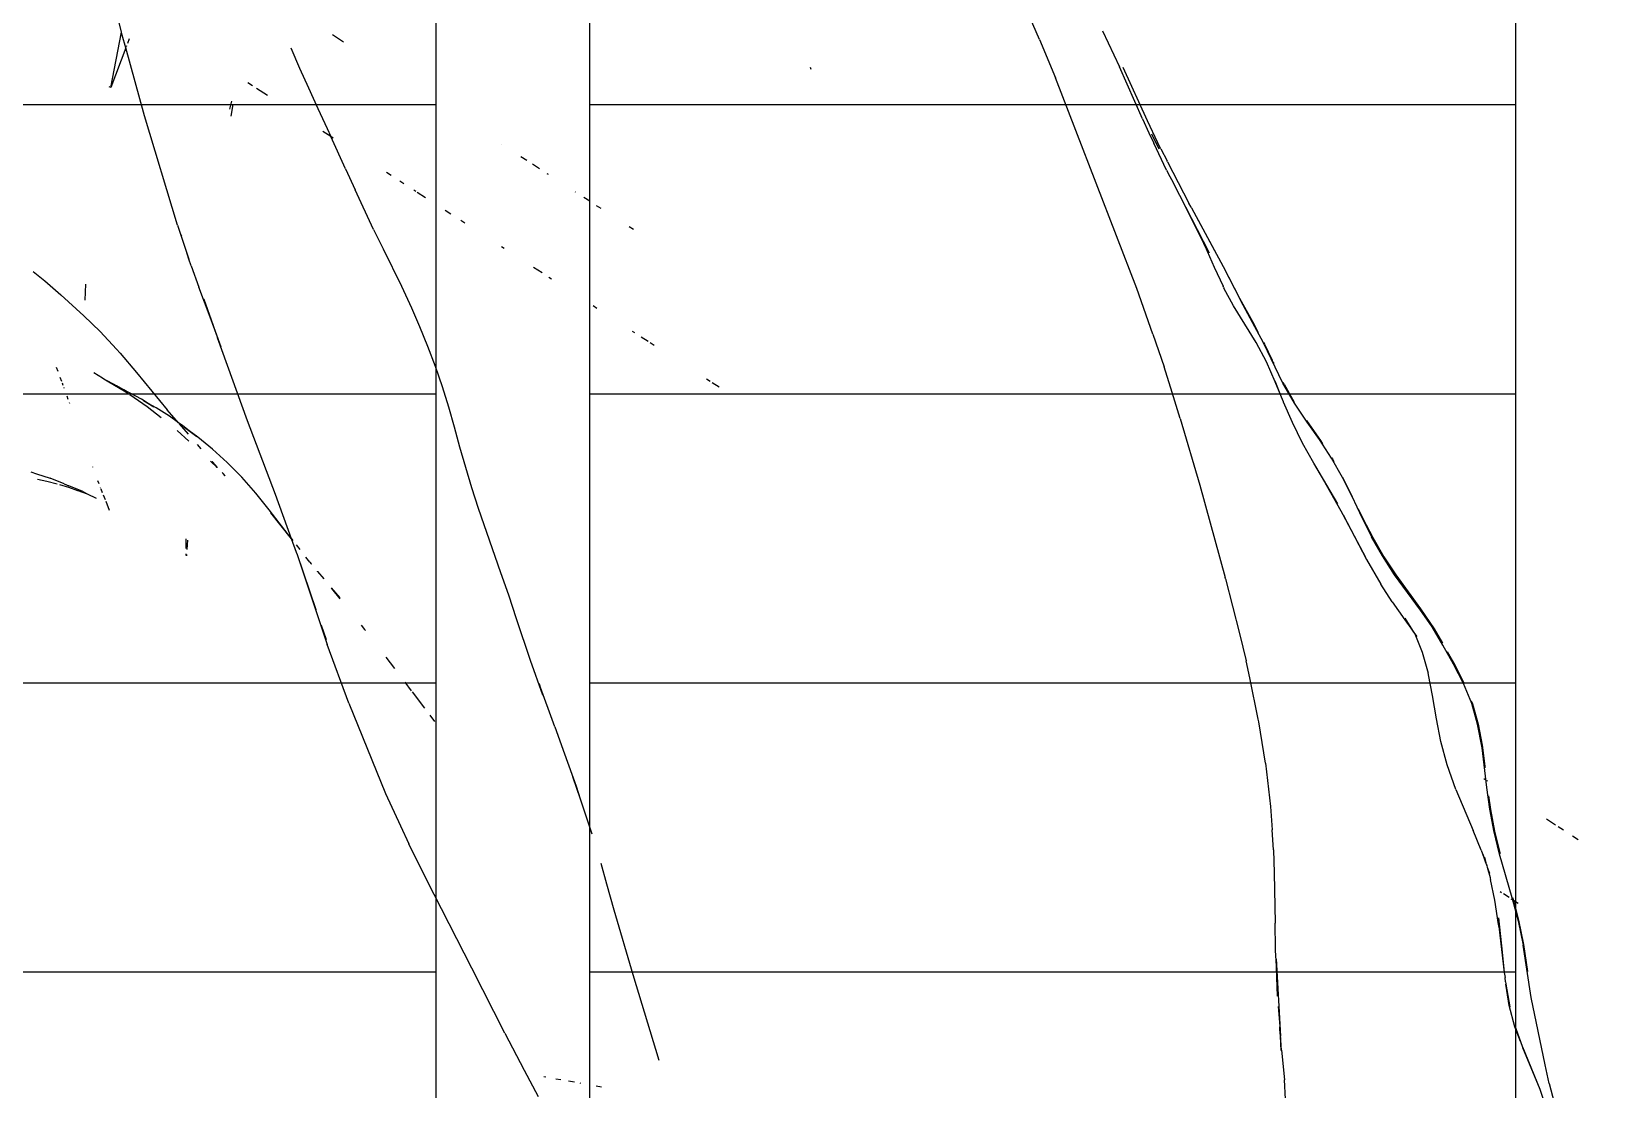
# Model space of a CAD drawing. Header units: millimetres. Extents: x -12551121 to 353735, y 112272 to 285506.
# Drawn here: x 99886 to 100395, y 178274 to 178618 of the extents above; entities that cross this region are included whole.
import ezdxf

# ---------------------------------------------------------------- set-up
doc = ezdxf.new("R2010")
doc.units = ezdxf.units.MM
doc.header["$MEASUREMENT"] = 0
doc.layers.add('+AT9-HATCH', color=8, linetype='Continuous')
doc.layers.add('+AT9_Hardscape', color=1, linetype='Continuous')

# ---------------------------------------------------------------- blocks, each defined once
blk = doc.blocks.new('cabana')
at = {"layer": '+AT9_Hardscape', "color": 1}
for p, q in [((495.75, 730.42), (494.5, 727.64)), ((497.5, 730.39), (495.15, 726.3)), ((498.47, 732.09), (497.5, 730.39)), ((492.54, 723.82), (491.14, 721.09)), ((492.53, 722.32), (495.15, 726.3)), ((494.5, 727.64), (492.88, 724.47)), ((489.45, 718.35), (487.8, 715.66)), ((488.81, 716.92), (491.48, 720.89)), ((491.14, 721.09), (489.51, 718.45)), ((492.53, 722.32), (491.48, 720.89)), ((561.98, 717.98), (558.18, 714.91)), ((487.8, 715.66), (485.8, 713.04)), ((488.81, 716.92), (487.8, 715.66)), ((517.62, 715.14), (517.83, 715.17)), ((519, 715.34), (520.1, 715.49)), ((522.81, 715.88), (523.01, 715.91)), ((523.73, 716.02), (524.51, 716.13)), ((525.07, 716.21), (526.48, 716.42)), ((528.52, 716.72), (529.88, 716.92)), ((558.18, 714.91), (552.63, 710.77)), ((480.98, 709.65), (484.08, 710.18)), ((484.6, 710.27), (486.27, 710.56)), ((487.07, 710.69), (488.36, 710.91)), ((488.6, 710.96), (488.72, 710.98)), ((490.13, 711.21), (491.18, 711.36)), ((495.87, 712.03), (496, 712.05)), ((552.63, 710.77), (544.53, 704.86)), ((523.44, 703.1), (520.04, 699.03)), ((522.21, 701.77), (523.04, 702.69)), ((523.04, 702.69), (523.44, 703.1)), ((523.44, 703.1), (525.72, 705.46)), ((544.53, 704.86), (538.47, 700.71)), ((554.47, 702.24), (549.4, 703.5)), ((517.46, 696.64), (522.21, 701.77)), ((517.49, 696.16), (519.41, 698.5)), ((518.29, 697.06), (520.04, 699.03)), ((518.29, 697.06), (519.41, 698.5)), ((518.99, 698.15), (522.21, 701.77)), ((538.47, 700.71), (531.7, 696.72)), ((511.35, 690.8), (516.31, 695.54)), ((512.36, 690.29), (514.15, 692.15)), ((514.15, 692.15), (516.88, 695.26)), ((516.65, 695.86), (517.46, 696.64)), ((516.88, 695.26), (518.29, 697.06)), ((517.49, 696.16), (518.29, 697.06)), ((530.2, 695.81), (522.97, 691.92)), ((530.2, 695.81), (531.7, 696.72)), ((461.47, 688.15), (461.83, 688.04)), ((461.64, 688.36), (462.13, 688.26)), ((463.4, 687.6), (466.32, 686.77)), ((463.8, 687.9), (465.04, 687.63)), ((465.16, 687.6), (466.87, 687.24)), ((506.89, 684.39), (510.41, 688.01)), ((506.9, 687.07), (511.35, 690.8)), ((522.97, 691.92), (509.11, 684.66)), ((510.41, 688.01), (512.36, 690.29)), ((510.85, 688.72), (513.5, 691.62)), ((510.85, 688.72), (512.36, 690.29)), ((512.36, 690.29), (513.5, 691.62)), ((497.7, 679.88), (501.84, 682.92)), ((504.18, 681.91), (509.11, 684.66)), ((504.18, 681.91), (506.89, 684.39)), ((494.42, 676.5), (496.05, 677.4)), ((498.33, 676.76), (500.93, 679.1)), ((498.52, 677.08), (502.62, 680.62)), ((498.52, 677.08), (500.93, 679.1)), ((499.98, 679.57), (503.83, 681.71)), ((500.93, 679.1), (502.93, 680.76)), ((500.93, 679.1), (502.62, 680.62)), ((502.93, 680.76), (504.18, 681.91)), ((615.19, 681.07), (615.43, 681.59)), ((615.19, 681.07), (632.01, 673.96)), ((626.72, 673.66), (615.19, 681.07)), ((487.43, 672.7), (489.91, 674.35)), ((487.43, 672.7), (489.67, 673.97)), ((487.43, 672.7), (489.56, 673.81)), ((487.46, 672.54), (489.56, 673.81)), ((488.37, 669.16), (493.57, 672.93)), ((489.56, 673.81), (489.61, 673.87)), ((493.57, 672.93), (498.33, 676.76)), ((567.03, 669.11), (603.93, 672.26)), ((603.93, 672.26), (626.72, 673.66)), ((626.72, 673.66), (630.98, 673.93)), ((627.3, 673.29), (626.98, 673.5)), ((629.37, 671.96), (628.02, 672.83)), ((630.98, 673.93), (632.01, 673.96)), ((632.01, 673.96), (641.07, 674.25)), ((482.71, 665.53), (488.37, 669.16)), ((484.31, 670.65), (485.53, 671.46)), ((484.31, 670.65), (485.21, 671.18)), ((485.21, 671.18), (485.43, 671.32)), ((553.18, 667.47), (545.93, 666.45)), ((553.18, 667.47), (555.49, 667.72)), ((567.03, 669.11), (555.49, 667.72)), ((555.49, 667.72), (558.39, 667.99)), ((558.39, 667.99), (558.73, 668.03)), ((563.32, 668.47), (563.53, 668.49)), ((470.53, 658.98), (476.73, 662.12)), ((476.73, 662.12), (482.71, 665.53)), ((500.22, 659.94), (528.56, 663.93)), ((525.33, 663.35), (541.77, 665.71)), ((525.33, 663.35), (534.71, 664.76)), ((534.71, 664.76), (528.56, 663.93)), ((534.71, 664.76), (545.93, 666.45)), ((541.77, 665.71), (534.71, 664.76)), ((459.89, 653.86), (470.53, 658.98)), ((459.89, 653.86), (469.44, 658.62)), ((474.98, 655.99), (500.22, 659.94)), ((454.5, 653.11), (423.92, 649.57)), ((454.5, 653.11), (435.83, 650.83)), ((455.12, 653.18), (454.5, 653.11)), ((455.12, 653.18), (455.24, 653.2)), ((455.24, 653.2), (459.89, 653.86)), ((455.87, 651.85), (457.6, 652.71)), ((459.89, 653.86), (459.23, 653.53)), ((459.89, 653.86), (474.98, 655.99)), ((403.9, 646.57), (372.75, 641.02)), ((403.9, 646.57), (423.92, 649.57)), ((430.49, 650.18), (425.62, 649.58)), ((435.83, 650.83), (435.71, 650.81)), ((447.81, 647.76), (445, 646.28)), ((447.81, 647.76), (445.11, 646.28)), ((447.81, 647.76), (447.89, 647.76)), ((450.65, 649.21), (450.6, 649.21)), ((451.27, 649.56), (450.65, 649.21)), ((451.27, 649.56), (453.12, 650.48)), ((441.49, 644.47), (437.65, 642.48)), ((441.7, 644.47), (437.95, 642.48)), ((445, 646.28), (444.97, 646.28)), ((597.99, 644.76), (601.59, 643.4)), ((600.35, 644.72), (602.76, 643.63)), ((342.71, 633.77), (355.28, 636.96)), ((361.51, 638.46), (355.28, 636.96)), ((372.75, 641.02), (361.51, 638.46)), ((426.26, 636.68), (425.86, 636.49)), ((427.84, 637.46), (426.26, 636.68)), ((606.17, 635.99), (607.44, 637.26)), ((311.64, 625.22), (342.71, 633.77)), ((415.98, 631.82), (411.85, 629.86)), ((602.14, 631.92), (605.11, 634.92)), ((406.81, 627.48), (403.69, 626)), ((288.76, 619.12), (311.64, 625.22)), ((394.69, 621.75), (392.37, 620.65)), ((403.27, 625.8), (397.22, 622.94)), ((615.69, 621.3), (608.66, 619.9)), ((288.76, 619.12), (275.75, 615.49)), ((584.89, 614.51), (587.09, 616.73)), ((594.64, 616.75), (587.72, 615.14)), ((601.87, 618.41), (594.64, 616.75)), ((608.66, 619.9), (601.87, 618.41)), ((275.75, 615.49), (266.49, 612.73)), ((573.65, 612), (566.44, 610.41)), ((573.65, 612), (584.89, 614.51)), ((584.25, 613.87), (584.89, 614.51)), ((587.72, 615.14), (584.89, 614.51)), ((270.18, 604.45), (270.8, 605.99)), ((272.04, 609.08), (272.3, 609.73)), ((552.55, 607.17), (545.76, 605.4)), ((552.55, 607.17), (566.44, 610.41)), ((614.03, 604.22), (617.04, 607.26)), ((268.54, 600.33), (269.25, 602.11)), ((532.75, 602.09), (525.18, 600.39)), ((545.76, 605.4), (532.75, 602.09)), ((267.74, 598.35), (267.84, 598.6)), ((498.18, 595.9), (491.35, 595.25)), ((505.09, 596.8), (498.18, 595.9)), ((511.98, 597.9), (505.09, 596.8)), ((518.75, 599.1), (511.98, 597.9)), ((525.18, 600.39), (518.75, 599.1)), ((565.08, 594.52), (566.18, 595.63)), ((568.57, 598.04), (569.79, 599.28)), ((265.23, 592.06), (265.9, 593.74)), ((457.18, 592.57), (435.25, 589.83)), ((464.1, 593.29), (457.18, 592.57)), ((470.98, 593.89), (464.1, 593.29)), ((477.91, 594.44), (470.98, 593.89)), ((484.56, 594.8), (477.91, 594.44)), ((491.35, 595.25), (484.56, 594.8)), ((559.18, 588.57), (561.43, 590.84)), ((561.8, 591.21), (562.36, 591.77)), ((405.4, 586.19), (393.67, 584.57)), ((419.63, 587.91), (405.4, 586.19)), ((427.59, 588.8), (419.63, 587.91)), ((435.25, 589.83), (427.59, 588.8)), ((365.68, 580.6), (358.09, 579.66)), ((373.49, 581.62), (362.4, 580.08)), ((365.68, 580.6), (362.4, 580.08)), ((382.69, 582.88), (373.49, 581.62)), ((382.69, 582.88), (397.31, 584.99)), ((397.31, 584.99), (393.67, 584.57)), ((552.3, 581.63), (553.86, 583.2)), ((320.59, 576.31), (298.89, 574.67)), ((329.36, 576.9), (320.59, 576.31)), ((336.37, 577.35), (329.36, 576.9)), ((346.08, 578.22), (362.4, 580.08)), ((362.4, 580.08), (358.09, 579.66)), ((548.48, 577.77), (549.61, 578.91)), ((298.89, 574.67), (269.96, 572.05)), ((537.82, 567.02), (538.58, 567.78)), ((571.02, 560.82), (571.04, 560.84)), ((524.99, 554.07), (525.68, 554.76)), ((527.53, 556.63), (529.87, 558.99)), ((564.26, 554), (565.82, 555.57)), ((560.76, 550.47), (562.68, 552.41)), ((558.31, 548), (558.7, 548.39)), ((512.66, 541.62), (513.69, 542.67)), ((550.97, 540.59), (551.12, 540.74)), ((544.08, 533.64), (545.26, 534.83)), ((547.15, 536.73), (548.74, 538.34)), ((498.68, 527.52), (500.58, 529.44)), ((502.38, 531.25), (502.97, 531.85)), ((497.07, 525.9), (498.14, 526.98)), ((535.22, 524.69), (536.42, 525.91)), ((479.45, 508.12), (481.31, 509.99)), ((481.83, 510.51), (482.88, 511.58)), ((574.17, 457.71), (574.82, 457.81)), ((568.51, 383.31), (555.21, 380.75)), ((568.51, 383.31), (579.09, 385.48)), ((482.97, 369.05), (555.21, 380.75)), ((215.78, 375.93), (222.02, 374.92)), ((231.61, 373.89), (222.02, 374.92)), ((238.25, 373.06), (231.54, 373.99)), ((231.54, 373.99), (236.17, 373.29)), ((231.61, 373.89), (236.17, 373.29)), ((236.17, 373.29), (238.25, 373.06)), ((260.95, 369.55), (236.17, 373.29)), ((238.25, 373.06), (239.16, 372.93)), ((239.32, 372.87), (239.16, 372.93)), ((245.65, 372.03), (239.32, 372.87)), ((248.98, 371.56), (260.95, 369.55)), ((260.95, 369.55), (261.43, 369.48)), ((261.43, 369.48), (264.29, 368.99)), ((264.29, 368.99), (272.35, 367.49)), ((288.37, 364.4), (272.35, 367.49)), ((467.36, 366.99), (456.33, 365.58)), ((467.36, 366.99), (482.97, 369.05)), ((295.73, 363.13), (288.37, 364.4)), ((295.73, 363.13), (302.12, 362.19)), ((309.7, 361.14), (302.12, 362.19)), ((416.39, 362.11), (385.4, 360.24)), ((438.86, 363.88), (416.39, 362.11)), ((438.86, 363.88), (447.61, 364.71)), ((447.61, 364.71), (456.33, 365.58)), ((567.07, 362.67), (554.5, 359.7)), ((323.78, 359.84), (309.7, 361.14)), ((323.78, 359.84), (337.37, 359.23)), ((337.37, 359.23), (338.16, 359.21)), ((338.16, 359.21), (351.88, 359.16)), ((351.88, 359.16), (357.51, 359.22)), ((366.67, 359.47), (357.51, 359.22)), ((384.95, 360.22), (366.67, 359.47)), ((384.95, 360.22), (385.4, 360.24)), ((554.12, 358.72), (535.6, 354.54)), ((536.47, 355.95), (554.5, 359.7)), ((518.58, 351.69), (516.36, 351.07)), ((518.58, 351.69), (527.93, 353.99)), ((525.73, 352.11), (521.49, 350.93)), ((525.73, 352.11), (527.97, 352.69)), ((531.05, 354.02), (525.83, 352.75)), ((531.6, 354.86), (527.93, 353.99)), ((535.6, 354.54), (527.97, 352.69)), ((536.47, 355.95), (531.6, 354.86)), ((504.92, 346.34), (484.25, 340.19)), ((489.31, 343.66), (513.71, 350.34)), ((504.92, 346.34), (489.89, 341.81)), ((513.71, 350.34), (492.01, 344.56)), ((505.15, 346.37), (504.92, 346.34)), ((505.15, 346.37), (506.54, 346.79)), ((521.13, 350.86), (506.54, 346.79)), ((506.54, 346.79), (508.18, 347.3)), ((515.22, 350.77), (513.71, 350.34)), ((516.36, 351.07), (515.22, 350.77)), ((521.13, 350.86), (521.49, 350.93)), ((471, 339.55), (477.28, 341.37)), ((477.66, 341.46), (477.28, 341.37)), ((477.66, 341.46), (477.92, 341.51)), ((484.54, 343.04), (477.92, 341.51)), ((491.99, 344.55), (484.54, 343.04)), ((491.99, 344.55), (492.01, 344.56)), ((492.01, 344.56), (492.79, 344.71)), ((457.89, 334.77), (471, 339.55)), ((473.02, 337.05), (463.74, 334.22)), ((464.45, 334.55), (472.09, 336.85)), ((484.25, 340.19), (472.09, 336.85)), ((484.25, 340.19), (473.02, 337.05)), ((438.85, 330.38), (444.18, 331.35)), ((438.85, 330.38), (444.31, 331.29)), ((443.24, 329.06), (457.25, 332.52)), ((444.18, 331.35), (451.02, 332.79)), ((450.41, 330.65), (451.2, 330.86)), ((451.02, 332.79), (457.89, 334.77)), ((456.81, 332.24), (451.2, 330.86)), ((451.2, 330.86), (456.45, 332.2)), ((457.38, 332.4), (456.81, 332.24)), ((457.25, 332.52), (464.45, 334.55)), ((463.74, 334.22), (460.95, 333.42)), ((415.73, 324.54), (422.88, 326.76)), ((422.88, 326.76), (430.04, 328.63)), ((429.23, 323.89), (436.08, 326.69)), ((430.04, 328.63), (437.1, 330.05)), ((436.08, 326.69), (443.24, 329.06)), ((442.79, 328.71), (436.44, 326.65)), ((437.1, 330.05), (437.19, 330.1)), ((437.19, 330.1), (438.85, 330.38)), ((442.79, 328.71), (443.35, 328.85)), ((450.41, 330.65), (450.01, 330.56)), ((398.74, 319.08), (411.72, 323.19)), ((401.23, 319.64), (414.54, 324.08)), ((401.23, 319.64), (411.72, 323.19)), ((411.72, 323.19), (415.73, 324.54)), ((411.72, 323.19), (414.54, 324.08)), ((416.18, 318.56), (422.83, 321.18)), ((422.54, 320.93), (421.28, 320.44)), ((429.46, 323.88), (422.54, 320.93)), ((422.83, 321.18), (429.23, 323.89)), ((429.74, 323.99), (429.46, 323.88)), ((397.34, 318.67), (381.61, 314.23)), ((382.38, 314.3), (397.34, 318.67)), ((397.34, 318.67), (398.74, 319.08)), ((408.97, 316.21), (402.61, 314.54)), ((402.71, 314.72), (409.33, 316.38)), ((409.35, 316.33), (408.97, 316.21)), ((409.33, 316.38), (416.18, 318.56)), ((415.86, 318.36), (414.95, 318.07)), ((416.22, 318.5), (415.86, 318.36)), ((366.57, 308.96), (372.83, 311.35)), ((381.61, 314.23), (372.83, 311.35)), ((388.18, 310.79), (381.37, 308.57)), ((381.76, 308.96), (388.52, 311.17)), ((394.97, 312.66), (388.18, 310.79)), ((395.33, 312.9), (388.52, 311.17)), ((398.3, 313.47), (394.97, 312.66)), ((402.71, 314.72), (395.33, 312.9)), ((359.95, 306.14), (356.1, 304.35)), ((360.02, 305.99), (356.1, 304.35)), ((360.5, 305.99), (356.1, 304.35)), ((366.57, 308.96), (359.95, 306.14)), ((362, 300.53), (374.93, 306.37)), ((374.81, 305.97), (362.38, 300.38)), ((381.37, 308.57), (374.81, 305.97)), ((374.93, 306.37), (381.76, 308.96)), ((302.76, 301.24), (288.58, 298.5)), ((302.76, 301.24), (311.16, 302.39)), ((311.16, 302.39), (318.96, 302.81)), ((318.96, 302.81), (326.47, 302.7)), ((326.47, 302.7), (334.07, 302.38)), ((334.07, 302.38), (340.91, 302.28)), ((340.91, 302.28), (341.05, 302.28)), ((341.05, 302.28), (341.45, 302.28)), ((348.55, 302.74), (341.45, 302.28)), ((354.85, 303.88), (348.55, 302.74)), ((353.83, 303.29), (355.33, 303.99)), ((354.18, 303.55), (355.33, 303.99)), ((354.56, 303.78), (354.18, 303.55)), ((354.85, 303.88), (354.56, 303.78)), ((354.97, 303.9), (354.85, 303.88)), ((356.1, 304.35), (354.97, 303.9)), ((362.38, 300.38), (355.11, 297.44)), ((355.33, 303.99), (356.1, 304.35)), ((355.88, 297.96), (362, 300.53)), ((201.89, 294.52), (216.28, 297.25)), ((201.89, 294.52), (216.46, 297.14)), ((216.46, 297.31), (216.28, 297.25)), ((218.46, 297.58), (216.46, 297.31)), ((218.46, 297.58), (223.44, 298.33)), ((223.77, 298.3), (218.46, 297.58)), ((223.44, 298.33), (230.61, 298.7)), ((237.62, 298.39), (230.12, 298.62)), ((230.61, 298.7), (237.62, 298.39)), ((237.73, 298.38), (237.62, 298.39)), ((238.39, 298.36), (237.73, 298.38)), ((238.39, 298.36), (239.73, 298.19)), ((241.44, 298.06), (239.73, 298.19)), ((256.42, 296.74), (241.44, 298.06)), ((247.96, 297.41), (241.44, 298.06)), ((256.42, 296.74), (247.96, 297.41)), ((259.2, 296.29), (247.96, 297.41)), ((256.42, 296.74), (256.54, 296.73)), ((256.54, 296.73), (257.03, 296.69)), ((257.03, 296.69), (265.05, 296.28)), ((265.05, 296.28), (271.85, 296.23)), ((274.92, 296.42), (271.85, 296.23)), ((275.99, 296.45), (272.52, 296.2)), ((275.99, 296.45), (273.89, 296.16)), ((275.99, 296.45), (274.92, 296.42)), ((276.44, 296.51), (275.99, 296.45)), ((281.75, 297.24), (276.44, 296.51)), ((276.97, 296.52), (276.44, 296.51)), ((276.97, 296.52), (277.41, 296.57)), ((277.41, 296.57), (280.23, 296.9)), ((279.33, 296.69), (277.41, 296.57)), ((281.75, 297.24), (288.58, 298.5)), ((342.59, 293.6), (349.34, 295.74)), ((349.34, 295.74), (355.88, 297.96)), ((355.11, 297.44), (350.05, 295.73)), ((192.81, 293.41), (201.89, 294.52)), ((203.15, 291.22), (193.04, 290.77)), ((203.15, 291.22), (209.38, 291.26)), ((209.38, 291.26), (231.67, 291.18)), ((231.67, 291.18), (248.87, 290.27)), ((248.98, 290.15), (240.12, 290.61)), ((256.86, 290.28), (248.87, 290.27)), ((257.09, 290.06), (248.98, 290.15)), ((263.88, 290.59), (256.86, 290.28)), ((263.67, 290.38), (257.09, 290.06)), ((262.39, 289.09), (263.67, 290.38)), ((263.67, 290.38), (263.88, 290.59)), ((264.65, 290.43), (263.67, 290.38)), ((263.88, 290.59), (264.25, 290.96)), ((264.6, 290.62), (263.88, 290.59)), ((264.6, 290.62), (279.3, 291.69)), ((264.85, 291.57), (266.39, 293.12)), ((266.93, 293.67), (267.3, 294.04)), ((279.3, 291.69), (287.2, 291.96)), ((279.82, 291.49), (279.49, 291.47)), ((286.95, 291.75), (279.82, 291.49)), ((294.01, 291.58), (286.95, 291.75)), ((287.2, 291.96), (294.23, 291.74)), ((298.54, 291.26), (294.01, 291.58)), ((294.23, 291.74), (301.28, 291.23)), ((301.28, 291.23), (314.22, 290.11)), ((303.22, 290.59), (303.41, 290.79)), ((303.73, 291.11), (304.29, 291.67)), ((308.22, 290.48), (307.72, 290.52)), ((315.04, 289.91), (308.22, 290.48)), ((314.22, 290.11), (322.04, 289.97)), ((328.79, 290.25), (321.94, 289.77)), ((322.04, 289.97), (328.93, 290.48)), ((329.79, 290.43), (328.79, 290.25)), ((328.93, 290.48), (335.82, 291.73)), ((335.82, 291.73), (342.59, 293.6)), ((342.33, 293.24), (335.98, 291.55)), ((347.08, 294.76), (342.33, 293.24)), ((321.94, 289.77), (315.04, 289.91)), ((282.58, 269.77), (284.07, 271.27)), ((284.8, 272.01), (287.2, 274.43)), ((278.58, 265.74), (280.18, 267.35))]:
    blk.add_line(p, q, dxfattribs=at)

msp = doc.modelspace()

# ---------------------------------------------------------------- hatches: boundary and pattern name
at = {"layer": '+AT9-HATCH'}
h = msp.add_hatch(dxfattribs=at)
h.set_pattern_fill('ANSI38', color=62, scale=100)
h.set_pattern_definition([(45, (4874355.9, 2835157.78), (-224.506403, 224.506403), []), (135, (4874355.9, 2835157.78), (-673.51921, 224.506403), [793.75, -476.25])])
h.paths.add_polyline_path([(99292.22, 179726.48), (101217.22, 179726.48, -0.414214), (102317.22, 178626.48), (102317.22, 173351.49), (103142.22, 173351.49), (103142.22, 174876.48), (103042.22, 174876.48), (103042.22, 176526.48), (103042.22, 176676.47), (103192.22, 176676.48), (103192.22, 177626.51), (103142.22, 177626.51), (103142.22, 180226.48), (99442.22, 180226.47), (99292.22, 180226.47)])
h = msp.add_hatch(dxfattribs=at)
h.set_pattern_fill('LINE', color=8, scale=750)
h.paths.add_polyline_path([(98342.22, 176851.47), (98342.22, 179526.48), (97292.22, 179526.48, 0.414214), (96392.22, 178626.48), (96392.22, 177751.48, -0.414214), (95292.22, 176651.48), (94892.22, 176651.48), (94892.22, 174751.48), (96392.22, 174751.48, 0.414214), (97292.22, 175651.48), (97292.22, 176001.46), (97292.22, 176451.47, -0.414214), (97692.22, 176851.47), (98342.22, 176851.47)], is_closed=False)
h.paths.add_polyline_path([(98392.22, 179526.48), (98392.22, 176851.47), (98692.22, 176851.47), (98692.22, 179526.48)])
h.paths.add_polyline_path([(98742.22, 179526.48), (98742.22, 176851.47), (99042.22, 176851.47), (99042.22, 179526.48)])
h.paths.add_polyline_path([(99367.22, 179526.48), (99367.22, 176851.47), (99667.22, 176851.47), (99667.22, 179526.48)])
h.paths.add_polyline_path([(99717.22, 179526.48), (99717.22, 176851.47), (100017.22, 176851.47), (100017.22, 179526.48)])
h.paths.add_polyline_path([(100067.22, 179526.48), (100067.22, 176851.47), (100367.22, 176851.47), (100367.22, 179526.48)])
h.paths.add_polyline_path([(100417.22, 179526.48), (100417.22, 176851.47), (100717.22, 176851.47), (100717.22, 179526.48)])
h.paths.add_polyline_path([(101067.22, 176716.04), (101067.22, 179526.48), (100767.22, 179526.48), (100767.22, 176851.46), (100767.22, 176851.46, -0.21525)])
h.paths.add_polyline_path([(101117.22, 179526.48), (101117.22, 173451.49), (101417.22, 173451.49), (101417.22, 179503.97, 0.056082), (101217.22, 179526.48), (101117.22, 179526.48)], is_closed=False)
h.paths.add_polyline_path([(101467.22, 179491.06), (101467.22, 173451.49), (101767.22, 173451.49), (101767.22, 179338.87, 0.094274)])
h.paths.add_polyline_path([(102117.22, 178626.63, 0.213378), (101817.22, 179297.3), (101817.22, 173451.49), (102117.22, 173451.49), (102117.22, 178626.48)], is_closed=False)
h.paths.add_polyline_path([(101817.22, 173101.46), (101817.22, 170101.46), (102117.22, 170101.46), (102117.22, 173101.46)])
h.paths.add_polyline_path([(101467.22, 173101.46), (101467.22, 170101.46), (101767.22, 170101.46), (101767.22, 173101.46)])
h.paths.add_polyline_path([(101117.22, 173101.46), (101117.22, 170101.46), (101417.22, 170101.46), (101417.22, 173101.46)])
h.paths.add_polyline_path([(101117.22, 169801.46), (101117.22, 166601.46), (101417.22, 166601.46), (101417.22, 169801.46)])
h.paths.add_polyline_path([(101467.22, 169801.46), (101467.22, 166601.46), (101767.22, 166601.46), (101767.22, 169801.46)])
h.paths.add_polyline_path([(101817.22, 169801.46), (101817.22, 166601.46), (102117.22, 166601.46), (102117.22, 169801.46)])
h.paths.add_polyline_path([(102517.22, 169801.46), (102817.22, 169801.46), (102817.22, 166601.46), (102517.22, 166601.46)])
h.paths.add_polyline_path([(102167.22, 169801.46), (102467.22, 169801.46), (102467.22, 166601.46), (102167.22, 166601.46)])
h.paths.add_polyline_path([(102867.22, 169801.46), (103167.22, 169801.46), (103167.22, 166601.46), (102867.22, 166601.46)])
h.paths.add_polyline_path([(102867.22, 173101.46), (103167.22, 173101.46), (103167.22, 170101.46), (102867.22, 170101.46)])
h.paths.add_polyline_path([(102167.22, 173101.46), (102467.22, 173101.46), (102467.22, 170101.46), (102167.22, 170101.46)])
h.paths.add_polyline_path([(102517.22, 173101.46), (102817.22, 173101.46), (102817.22, 170101.46), (102517.22, 170101.46)])

# ---------------------------------------------------------------- linework, layer by layer
at = {"layer": '+AT9_Hardscape', "elevation": 0}
for points in [[(99717.22, 179526.48), (100017.22, 179526.48), (100017.22, 176851.47), (99717.22, 176851.47)], [(100067.22, 179526.48), (100367.22, 179526.48), (100367.22, 176851.47), (100067.22, 176851.47)]]:
    msp.add_lwpolyline(points, close=True, dxfattribs=at)

# ---------------------------------------------------------------- block references
at = {"rotation": 101.8661847011007}
msp.add_blockref('cabana', (100704.9, 178137.41), dxfattribs=at)

doc.saveas('drawing.dxf')
